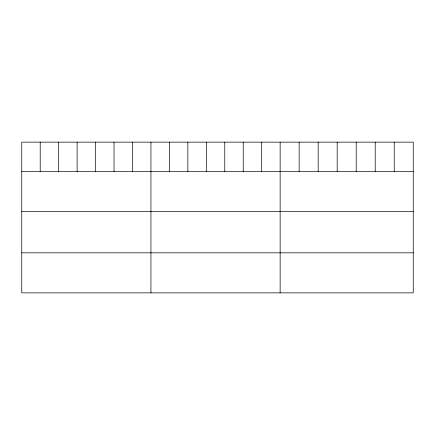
<?xml version="1.0" encoding="UTF-8"?>
<svg xmlns="http://www.w3.org/2000/svg" width="435" height="435" viewBox="0 0 435 435"><rect width="100%" height="100%" fill="white"/><g stroke="black" fill="none" stroke-linecap="round" stroke-linejoin="round"><path stroke-width="0.65" d="M413.25 171.559L413.25 292.864L21.75 292.864L21.75 142.136L413.25 142.136L413.25 171.559L21.75 171.559M21.75 211.589L413.25 211.589M21.75 252.833L413.25 252.833M394.235 142.136L394.235 171.559M375.22 142.136L375.22 171.559M356.205 142.136L356.205 171.559M337.185 142.136L337.185 171.559M318.17 142.136L318.17 171.559M299.155 142.136L299.155 171.559M280.14 142.136L280.14 292.864M261.685 142.136L261.685 171.559M243.225 142.136L243.225 171.559M224.77 142.136L224.77 171.559M206.315 142.136L206.315 171.559M187.86 142.136L187.86 171.559M169.4 142.136L169.4 171.559M150.945 142.136L150.945 292.864M132.49 142.136L132.49 171.559M114.03 142.136L114.03 171.559M95.575 142.136L95.575 171.559M77.12 142.136L77.12 171.559M58.665 142.136L58.665 171.559M40.205 142.136L40.205 171.559"/></g></svg>
